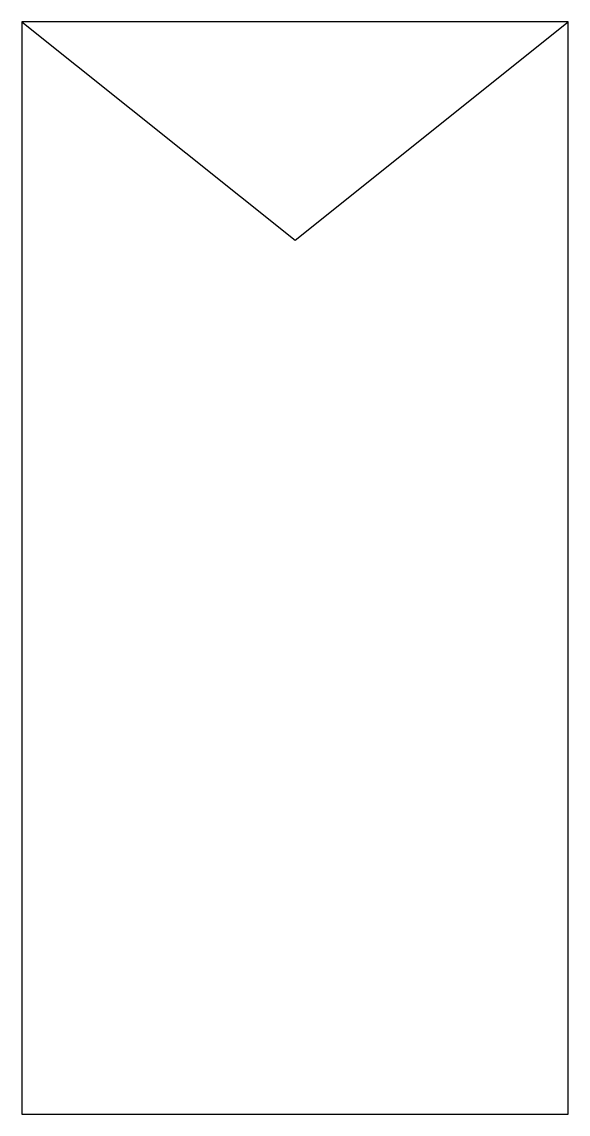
# Model space of a CAD drawing. Header units: millimetres. Extents: x -5 to 5, y 0 to 20.
import ezdxf

# ---------------------------------------------------------------- set-up
doc = ezdxf.new("R2010")
doc.units = ezdxf.units.MM
doc.layers.get('0').update_dxf_attribs({"lineweight": 25})

msp = doc.modelspace()

# ---------------------------------------------------------------- linework, layer by layer
for p, q in [((-5, 20), (0, 16)), ((0, 16), (5, 20))]:
    msp.add_line(p, q)
at = {"flags": 128}
msp.add_lwpolyline([(-5, 0), (5, 0), (5, 20), (-5, 20)], close=True, dxfattribs=at)

doc.saveas('drawing.dxf')
